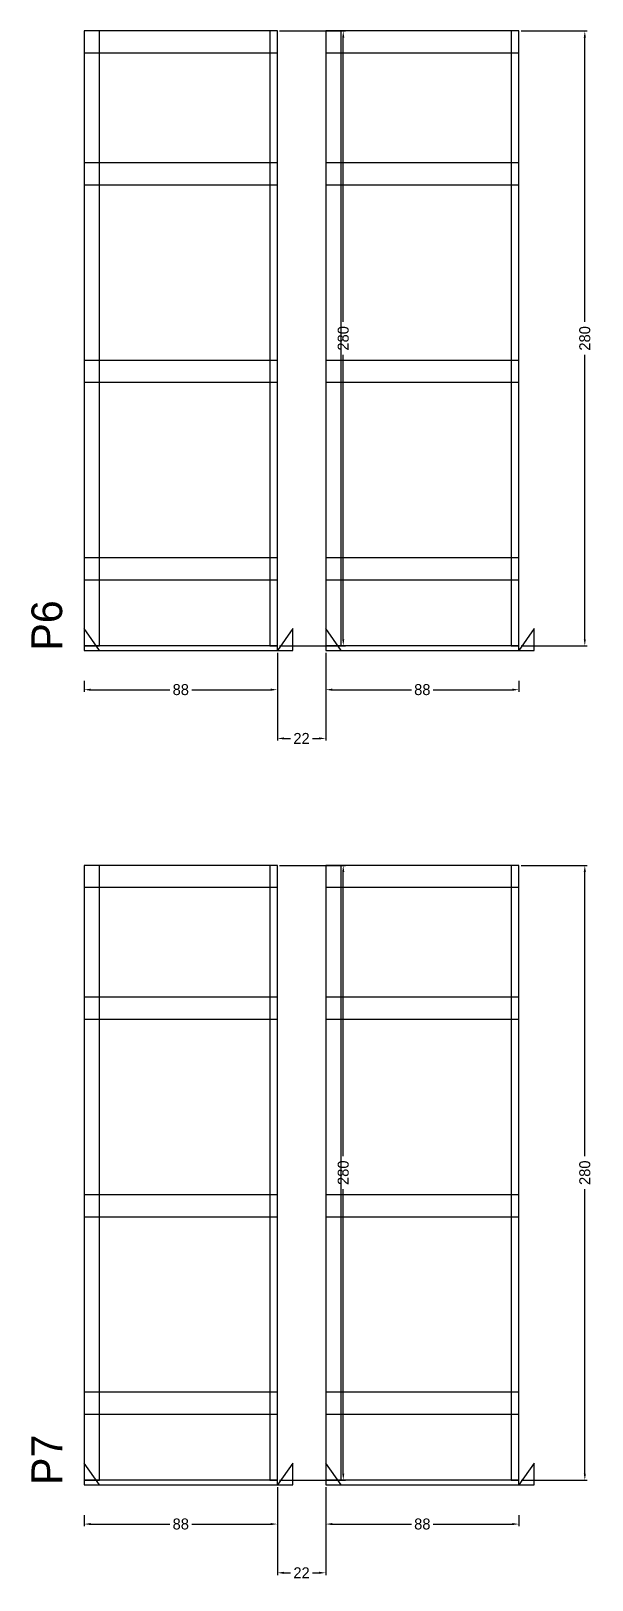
# Model space of a CAD drawing. Header units: centimetres. Extents: x -7000 to 4307, y -13306 to 295.
# Drawn here: x 3976 to 4231, y -2323 to -1618 of the extents above; entities that cross this region are included whole.
import ezdxf

# ---------------------------------------------------------------- set-up
doc = ezdxf.new("R2010")
doc.units = ezdxf.units.CM
for name, color, linetype in [('COTA', 241, 'Continuous'), ('NOMENCLATURA', 7, 'Continuous'), ('SARR_2.2x10', 60, 'Continuous'), ('SARR_2.2x7', 40, 'Continuous'), ('SARR_3.5x7', 81, 'Continuous')]:
    doc.layers.add(name, color=color, linetype=linetype)
doc.dimstyles.new('PAINEL-NOVA', dxfattribs={"dimtxt": 5, "dimasz": 3, "dimexe": 1, "dimexo": 1, "dimgap": 1, "dimtad": 1, "dimcen": 2.5, "dimazin": 3, "dimtfac": 1, "dimtmove": 0, "dimatfit": 3})

# ---------------------------------------------------------------- blocks, each defined once
blk = doc.blocks.new('_CLOSEDFILLED')
at = {"color": 0, "linetype": 'BYBLOCK'}
blk.add_solid([(-1, 0.16), (0, 0), (-1, -0.16)], dxfattribs=at)
blk = doc.blocks.new('*D191')
for p, q in [((4000, -1913.8), (4000, -1918.8)), ((4003, -1917.8), (4039, -1917.8)), ((4049, -1917.8), (4085, -1917.8)), ((4088, -1913.8), (4088, -1918.8))]:
    blk.add_line(p, q)
at = {"layer": 'Defpoints'}
for p in [(4000, -1912.8), (4000, -1917.8), (4088, -1912.8)]:
    blk.add_point(p, dxfattribs=at)
at = {"layer": 'SARR_2.2x10', "xscale": 3, "yscale": 3, "rotation": 180}
blk.add_blockref('_CLOSEDFILLED', (4000, -1917.8), dxfattribs=at)
at = {"layer": 'SARR_2.2x10', "xscale": 3, "yscale": 3}
blk.add_blockref('_CLOSEDFILLED', (4088, -1917.8), dxfattribs=at)
at = {"layer": 'SARR_2.2x10', "insert": (4044, -1917.8), "char_height": 5, "attachment_point": 5}
blk.add_mtext('88', dxfattribs=at)
blk = doc.blocks.new('*D192')
for p, q in [((4089, -1617.8), (4119, -1617.8)), ((4118, -1750.3), (4118, -1620.8)), ((4118, -1894.8), (4118, -1765.3)), ((4089, -1897.8), (4119, -1897.8))]:
    blk.add_line(p, q)
at = {"layer": 'Defpoints'}
for p in [(4088, -1617.8), (4088, -1897.8), (4118, -1897.8)]:
    blk.add_point(p, dxfattribs=at)
at = {"layer": 'SARR_2.2x10', "xscale": 3, "yscale": 3}
for p, rotation in [((4118, -1617.8), 90), ((4118, -1897.8), 270)]:
    blk.add_blockref('_CLOSEDFILLED', p, dxfattribs=dict(at, rotation=rotation))
at = {"layer": 'SARR_2.2x10', "insert": (4118, -1757.8), "char_height": 5, "attachment_point": 5, "rotation": 90}
blk.add_mtext('280', dxfattribs=at)
blk = doc.blocks.new('GRA-E')
at = {"layer": 'SARR_2.2x7'}
blk.add_lwpolyline([(0, 0), (7, 0), (0, 10)], close=True, dxfattribs=at)
blk = doc.blocks.new('GRA-D')
at = {"layer": 'SARR_2.2x7'}
blk.add_lwpolyline([(0, 0), (7, 0), (7, 10)], close=True, dxfattribs=at)
blk = doc.blocks.new('*D193')
for p, q in [((4110, -1913.8), (4110, -1918.8)), ((4113, -1917.8), (4149, -1917.8)), ((4159, -1917.8), (4195, -1917.8)), ((4198, -1913.8), (4198, -1918.8))]:
    blk.add_line(p, q)
at = {"layer": 'Defpoints'}
for p in [(4110, -1912.8), (4110, -1917.8), (4198, -1912.8)]:
    blk.add_point(p, dxfattribs=at)
at = {"layer": 'SARR_2.2x10', "xscale": 3, "yscale": 3, "rotation": 180}
blk.add_blockref('_CLOSEDFILLED', (4110, -1917.8), dxfattribs=at)
at = {"layer": 'SARR_2.2x10', "xscale": 3, "yscale": 3}
blk.add_blockref('_CLOSEDFILLED', (4198, -1917.8), dxfattribs=at)
at = {"layer": 'SARR_2.2x10', "insert": (4154, -1917.8), "char_height": 5, "attachment_point": 5}
blk.add_mtext('88', dxfattribs=at)
blk = doc.blocks.new('*D194')
for p, q in [((4199, -1617.8), (4229, -1617.8)), ((4228, -1750.3), (4228, -1620.8)), ((4228, -1894.8), (4228, -1765.3)), ((4199, -1897.8), (4229, -1897.8))]:
    blk.add_line(p, q)
at = {"layer": 'Defpoints'}
for p in [(4198, -1617.8), (4198, -1897.8), (4228, -1897.8)]:
    blk.add_point(p, dxfattribs=at)
at = {"layer": 'SARR_2.2x10', "xscale": 3, "yscale": 3}
for p, rotation in [((4228, -1617.8), 90), ((4228, -1897.8), 270)]:
    blk.add_blockref('_CLOSEDFILLED', p, dxfattribs=dict(at, rotation=rotation))
at = {"layer": 'SARR_2.2x10', "insert": (4228, -1757.8), "char_height": 5, "attachment_point": 5, "rotation": 90}
blk.add_mtext('280', dxfattribs=at)
blk = doc.blocks.new('*D195')
for p, q in [((4199, -1617.8), (4229, -1617.8)), ((4228, -1750.3), (4228, -1620.8)), ((4228, -1894.8), (4228, -1765.3)), ((4199, -1897.8), (4229, -1897.8))]:
    blk.add_line(p, q)
at = {"layer": 'Defpoints'}
for p in [(4198, -1617.8), (4198, -1897.8), (4228, -1897.8)]:
    blk.add_point(p, dxfattribs=at)
at = {"layer": 'SARR_2.2x10', "xscale": 3, "yscale": 3}
for p, rotation in [((4228, -1617.8), 90), ((4228, -1897.8), 270)]:
    blk.add_blockref('_CLOSEDFILLED', p, dxfattribs=dict(at, rotation=rotation))
at = {"layer": 'SARR_2.2x10', "insert": (4228, -1757.8), "char_height": 5, "attachment_point": 5, "rotation": 90}
blk.add_mtext('280', dxfattribs=at)
blk = doc.blocks.new('*D196')
for p, q in [((4199, -1617.8), (4229, -1617.8)), ((4228, -1750.3), (4228, -1620.8)), ((4228, -1894.8), (4228, -1765.3)), ((4199, -1897.8), (4229, -1897.8))]:
    blk.add_line(p, q)
at = {"layer": 'Defpoints'}
for p in [(4198, -1617.8), (4198, -1897.8), (4228, -1897.8)]:
    blk.add_point(p, dxfattribs=at)
at = {"layer": 'SARR_2.2x10', "xscale": 3, "yscale": 3}
for p, rotation in [((4228, -1617.8), 90), ((4228, -1897.8), 270)]:
    blk.add_blockref('_CLOSEDFILLED', p, dxfattribs=dict(at, rotation=rotation))
at = {"layer": 'SARR_2.2x10', "insert": (4228, -1757.8), "char_height": 5, "attachment_point": 5, "rotation": 90}
blk.add_mtext('280', dxfattribs=at)
blk = doc.blocks.new('*D197')
for p, q in [((4199, -1617.8), (4229, -1617.8)), ((4228, -1750.3), (4228, -1620.8)), ((4228, -1894.8), (4228, -1765.3)), ((4199, -1897.8), (4229, -1897.8))]:
    blk.add_line(p, q)
at = {"layer": 'Defpoints'}
for p in [(4198, -1617.8), (4198, -1897.8), (4228, -1897.8)]:
    blk.add_point(p, dxfattribs=at)
at = {"layer": 'SARR_2.2x10', "xscale": 3, "yscale": 3}
for p, rotation in [((4228, -1617.8), 90), ((4228, -1897.8), 270)]:
    blk.add_blockref('_CLOSEDFILLED', p, dxfattribs=dict(at, rotation=rotation))
at = {"layer": 'SARR_2.2x10', "insert": (4228, -1757.8), "char_height": 5, "attachment_point": 5, "rotation": 90}
blk.add_mtext('280', dxfattribs=at)
blk = doc.blocks.new('*D198')
for p, q in [((4199, -1617.8), (4229, -1617.8)), ((4228, -1750.3), (4228, -1620.8)), ((4228, -1894.8), (4228, -1765.3)), ((4199, -1897.8), (4229, -1897.8))]:
    blk.add_line(p, q)
at = {"layer": 'Defpoints'}
for p in [(4198, -1617.8), (4198, -1897.8), (4228, -1897.8)]:
    blk.add_point(p, dxfattribs=at)
at = {"layer": 'SARR_2.2x10', "xscale": 3, "yscale": 3}
for p, rotation in [((4228, -1617.8), 90), ((4228, -1897.8), 270)]:
    blk.add_blockref('_CLOSEDFILLED', p, dxfattribs=dict(at, rotation=rotation))
at = {"layer": 'SARR_2.2x10', "insert": (4228, -1757.8), "char_height": 5, "attachment_point": 5, "rotation": 90}
blk.add_mtext('280', dxfattribs=at)
blk = doc.blocks.new('*D199')
for p, q in [((4199, -1617.8), (4229, -1617.8)), ((4228, -1750.3), (4228, -1620.8)), ((4228, -1894.8), (4228, -1765.3)), ((4199, -1897.8), (4229, -1897.8))]:
    blk.add_line(p, q)
at = {"layer": 'Defpoints'}
for p in [(4198, -1617.8), (4198, -1897.8), (4228, -1897.8)]:
    blk.add_point(p, dxfattribs=at)
at = {"layer": 'SARR_2.2x10', "xscale": 3, "yscale": 3}
for p, rotation in [((4228, -1617.8), 90), ((4228, -1897.8), 270)]:
    blk.add_blockref('_CLOSEDFILLED', p, dxfattribs=dict(at, rotation=rotation))
at = {"layer": 'SARR_2.2x10', "insert": (4228, -1757.8), "char_height": 5, "attachment_point": 5, "rotation": 90}
blk.add_mtext('280', dxfattribs=at)
blk = doc.blocks.new('*D200')
for p, q in [((4199, -1617.8), (4229, -1617.8)), ((4228, -1750.3), (4228, -1620.8)), ((4228, -1894.8), (4228, -1765.3)), ((4199, -1897.8), (4229, -1897.8))]:
    blk.add_line(p, q)
at = {"layer": 'Defpoints'}
for p in [(4198, -1617.8), (4198, -1897.8), (4228, -1897.8)]:
    blk.add_point(p, dxfattribs=at)
at = {"layer": 'SARR_2.2x10', "xscale": 3, "yscale": 3}
for p, rotation in [((4228, -1617.8), 90), ((4228, -1897.8), 270)]:
    blk.add_blockref('_CLOSEDFILLED', p, dxfattribs=dict(at, rotation=rotation))
at = {"layer": 'SARR_2.2x10', "insert": (4228, -1757.8), "char_height": 5, "attachment_point": 5, "rotation": 90}
blk.add_mtext('280', dxfattribs=at)
blk = doc.blocks.new('*D201')
for p, q in [((4199, -1617.8), (4229, -1617.8)), ((4228, -1750.3), (4228, -1620.8)), ((4228, -1894.8), (4228, -1765.3)), ((4199, -1897.8), (4229, -1897.8))]:
    blk.add_line(p, q)
at = {"layer": 'Defpoints'}
for p in [(4198, -1617.8), (4198, -1897.8), (4228, -1897.8)]:
    blk.add_point(p, dxfattribs=at)
at = {"layer": 'SARR_2.2x10', "xscale": 3, "yscale": 3}
for p, rotation in [((4228, -1617.8), 90), ((4228, -1897.8), 270)]:
    blk.add_blockref('_CLOSEDFILLED', p, dxfattribs=dict(at, rotation=rotation))
at = {"layer": 'SARR_2.2x10', "insert": (4228, -1757.8), "char_height": 5, "attachment_point": 5, "rotation": 90}
blk.add_mtext('280', dxfattribs=at)
blk = doc.blocks.new('*D202')
for p, q in [((4199, -1617.8), (4229, -1617.8)), ((4228, -1750.3), (4228, -1620.8)), ((4228, -1894.8), (4228, -1765.3)), ((4199, -1897.8), (4229, -1897.8))]:
    blk.add_line(p, q)
at = {"layer": 'Defpoints'}
for p in [(4198, -1617.8), (4198, -1897.8), (4228, -1897.8)]:
    blk.add_point(p, dxfattribs=at)
at = {"layer": 'SARR_2.2x10', "xscale": 3, "yscale": 3}
for p, rotation in [((4228, -1617.8), 90), ((4228, -1897.8), 270)]:
    blk.add_blockref('_CLOSEDFILLED', p, dxfattribs=dict(at, rotation=rotation))
at = {"layer": 'SARR_2.2x10', "insert": (4228, -1757.8), "char_height": 5, "attachment_point": 5, "rotation": 90}
blk.add_mtext('280', dxfattribs=at)
blk = doc.blocks.new('*D203')
for p, q in [((4199, -1617.8), (4229, -1617.8)), ((4228, -1750.3), (4228, -1620.8)), ((4228, -1894.8), (4228, -1765.3)), ((4199, -1897.8), (4229, -1897.8))]:
    blk.add_line(p, q)
at = {"layer": 'Defpoints'}
for p in [(4198, -1617.8), (4198, -1897.8), (4228, -1897.8)]:
    blk.add_point(p, dxfattribs=at)
at = {"layer": 'SARR_2.2x10', "xscale": 3, "yscale": 3}
for p, rotation in [((4228, -1617.8), 90), ((4228, -1897.8), 270)]:
    blk.add_blockref('_CLOSEDFILLED', p, dxfattribs=dict(at, rotation=rotation))
at = {"layer": 'SARR_2.2x10', "insert": (4228, -1757.8), "char_height": 5, "attachment_point": 5, "rotation": 90}
blk.add_mtext('280', dxfattribs=at)
blk = doc.blocks.new('*D204')
for p, q in [((4088, -1901), (4088, -1941)), ((4110, -1901), (4110, -1941)), ((4091, -1940), (4094, -1940)), ((4104, -1940), (4107, -1940))]:
    blk.add_line(p, q)
at = {"layer": 'Defpoints'}
for p in [(4088, -1900), (4110, -1900), (4088, -1940)]:
    blk.add_point(p, dxfattribs=at)
at = {"layer": 'COTA', "xscale": 3, "yscale": 3, "rotation": 180}
blk.add_blockref('_CLOSEDFILLED', (4088, -1940), dxfattribs=at)
at = {"layer": 'COTA', "xscale": 3, "yscale": 3}
blk.add_blockref('_CLOSEDFILLED', (4110, -1940), dxfattribs=at)
at = {"layer": 'COTA', "insert": (4099, -1940), "char_height": 5, "attachment_point": 5}
blk.add_mtext('22', dxfattribs=at)
blk = doc.blocks.new('*D225')
for p, q in [((4000, -2293.8), (4000, -2298.8)), ((4003, -2297.8), (4039, -2297.8)), ((4049, -2297.8), (4085, -2297.8)), ((4088, -2293.8), (4088, -2298.8))]:
    blk.add_line(p, q)
at = {"layer": 'Defpoints'}
for p in [(4000, -2292.8), (4088, -2292.8), (4000, -2297.8)]:
    blk.add_point(p, dxfattribs=at)
at = {"layer": 'SARR_2.2x10', "xscale": 3, "yscale": 3, "rotation": 180}
blk.add_blockref('_CLOSEDFILLED', (4000, -2297.8), dxfattribs=at)
at = {"layer": 'SARR_2.2x10', "xscale": 3, "yscale": 3}
blk.add_blockref('_CLOSEDFILLED', (4088, -2297.8), dxfattribs=at)
at = {"layer": 'SARR_2.2x10', "insert": (4044, -2297.8), "char_height": 5, "attachment_point": 5}
blk.add_mtext('88', dxfattribs=at)
blk = doc.blocks.new('*D226')
for p, q in [((4089, -1997.8), (4119, -1997.8)), ((4118, -2130.3), (4118, -2000.8)), ((4118, -2274.8), (4118, -2145.3)), ((4089, -2277.8), (4119, -2277.8))]:
    blk.add_line(p, q)
at = {"layer": 'Defpoints'}
for p in [(4088, -1997.8), (4088, -2277.8), (4118, -2277.8)]:
    blk.add_point(p, dxfattribs=at)
at = {"layer": 'SARR_2.2x10', "xscale": 3, "yscale": 3}
for p, rotation in [((4118, -1997.8), 90), ((4118, -2277.8), 270)]:
    blk.add_blockref('_CLOSEDFILLED', p, dxfattribs=dict(at, rotation=rotation))
at = {"layer": 'SARR_2.2x10', "insert": (4118, -2137.8), "char_height": 5, "attachment_point": 5, "rotation": 90}
blk.add_mtext('280', dxfattribs=at)
blk = doc.blocks.new('*D227')
for p, q in [((4110, -2293.8), (4110, -2298.8)), ((4113, -2297.8), (4149, -2297.8)), ((4159, -2297.8), (4195, -2297.8)), ((4198, -2293.8), (4198, -2298.8))]:
    blk.add_line(p, q)
at = {"layer": 'Defpoints'}
for p in [(4110, -2292.8), (4198, -2292.8), (4110, -2297.8)]:
    blk.add_point(p, dxfattribs=at)
at = {"layer": 'SARR_2.2x10', "xscale": 3, "yscale": 3, "rotation": 180}
blk.add_blockref('_CLOSEDFILLED', (4110, -2297.8), dxfattribs=at)
at = {"layer": 'SARR_2.2x10', "xscale": 3, "yscale": 3}
blk.add_blockref('_CLOSEDFILLED', (4198, -2297.8), dxfattribs=at)
at = {"layer": 'SARR_2.2x10', "insert": (4154, -2297.8), "char_height": 5, "attachment_point": 5}
blk.add_mtext('88', dxfattribs=at)
blk = doc.blocks.new('*D228')
for p, q in [((4199, -1997.8), (4229, -1997.8)), ((4228, -2130.3), (4228, -2000.8)), ((4228, -2274.8), (4228, -2145.3)), ((4199, -2277.8), (4229, -2277.8))]:
    blk.add_line(p, q)
at = {"layer": 'Defpoints'}
for p in [(4198, -1997.8), (4198, -2277.8), (4228, -2277.8)]:
    blk.add_point(p, dxfattribs=at)
at = {"layer": 'SARR_2.2x10', "xscale": 3, "yscale": 3}
for p, rotation in [((4228, -1997.8), 90), ((4228, -2277.8), 270)]:
    blk.add_blockref('_CLOSEDFILLED', p, dxfattribs=dict(at, rotation=rotation))
at = {"layer": 'SARR_2.2x10', "insert": (4228, -2137.8), "char_height": 5, "attachment_point": 5, "rotation": 90}
blk.add_mtext('280', dxfattribs=at)
blk = doc.blocks.new('*D229')
for p, q in [((4199, -1997.8), (4229, -1997.8)), ((4228, -2130.3), (4228, -2000.8)), ((4228, -2274.8), (4228, -2145.3)), ((4199, -2277.8), (4229, -2277.8))]:
    blk.add_line(p, q)
at = {"layer": 'Defpoints'}
for p in [(4198, -1997.8), (4198, -2277.8), (4228, -2277.8)]:
    blk.add_point(p, dxfattribs=at)
at = {"layer": 'SARR_2.2x10', "xscale": 3, "yscale": 3}
for p, rotation in [((4228, -1997.8), 90), ((4228, -2277.8), 270)]:
    blk.add_blockref('_CLOSEDFILLED', p, dxfattribs=dict(at, rotation=rotation))
at = {"layer": 'SARR_2.2x10', "insert": (4228, -2137.8), "char_height": 5, "attachment_point": 5, "rotation": 90}
blk.add_mtext('280', dxfattribs=at)
blk = doc.blocks.new('*D230')
for p, q in [((4199, -1997.8), (4229, -1997.8)), ((4228, -2130.3), (4228, -2000.8)), ((4228, -2274.8), (4228, -2145.3)), ((4199, -2277.8), (4229, -2277.8))]:
    blk.add_line(p, q)
at = {"layer": 'Defpoints'}
for p in [(4198, -1997.8), (4198, -2277.8), (4228, -2277.8)]:
    blk.add_point(p, dxfattribs=at)
at = {"layer": 'SARR_2.2x10', "xscale": 3, "yscale": 3}
for p, rotation in [((4228, -1997.8), 90), ((4228, -2277.8), 270)]:
    blk.add_blockref('_CLOSEDFILLED', p, dxfattribs=dict(at, rotation=rotation))
at = {"layer": 'SARR_2.2x10', "insert": (4228, -2137.8), "char_height": 5, "attachment_point": 5, "rotation": 90}
blk.add_mtext('280', dxfattribs=at)
blk = doc.blocks.new('*D231')
for p, q in [((4199, -1997.8), (4229, -1997.8)), ((4228, -2130.3), (4228, -2000.8)), ((4228, -2274.8), (4228, -2145.3)), ((4199, -2277.8), (4229, -2277.8))]:
    blk.add_line(p, q)
at = {"layer": 'Defpoints'}
for p in [(4198, -1997.8), (4198, -2277.8), (4228, -2277.8)]:
    blk.add_point(p, dxfattribs=at)
at = {"layer": 'SARR_2.2x10', "xscale": 3, "yscale": 3}
for p, rotation in [((4228, -1997.8), 90), ((4228, -2277.8), 270)]:
    blk.add_blockref('_CLOSEDFILLED', p, dxfattribs=dict(at, rotation=rotation))
at = {"layer": 'SARR_2.2x10', "insert": (4228, -2137.8), "char_height": 5, "attachment_point": 5, "rotation": 90}
blk.add_mtext('280', dxfattribs=at)
blk = doc.blocks.new('*D232')
for p, q in [((4199, -1997.8), (4229, -1997.8)), ((4228, -2130.3), (4228, -2000.8)), ((4228, -2274.8), (4228, -2145.3)), ((4199, -2277.8), (4229, -2277.8))]:
    blk.add_line(p, q)
at = {"layer": 'Defpoints'}
for p in [(4198, -1997.8), (4198, -2277.8), (4228, -2277.8)]:
    blk.add_point(p, dxfattribs=at)
at = {"layer": 'SARR_2.2x10', "xscale": 3, "yscale": 3}
for p, rotation in [((4228, -1997.8), 90), ((4228, -2277.8), 270)]:
    blk.add_blockref('_CLOSEDFILLED', p, dxfattribs=dict(at, rotation=rotation))
at = {"layer": 'SARR_2.2x10', "insert": (4228, -2137.8), "char_height": 5, "attachment_point": 5, "rotation": 90}
blk.add_mtext('280', dxfattribs=at)
blk = doc.blocks.new('*D233')
for p, q in [((4199, -1997.8), (4229, -1997.8)), ((4228, -2130.3), (4228, -2000.8)), ((4228, -2274.8), (4228, -2145.3)), ((4199, -2277.8), (4229, -2277.8))]:
    blk.add_line(p, q)
at = {"layer": 'Defpoints'}
for p in [(4198, -1997.8), (4198, -2277.8), (4228, -2277.8)]:
    blk.add_point(p, dxfattribs=at)
at = {"layer": 'SARR_2.2x10', "xscale": 3, "yscale": 3}
for p, rotation in [((4228, -1997.8), 90), ((4228, -2277.8), 270)]:
    blk.add_blockref('_CLOSEDFILLED', p, dxfattribs=dict(at, rotation=rotation))
at = {"layer": 'SARR_2.2x10', "insert": (4228, -2137.8), "char_height": 5, "attachment_point": 5, "rotation": 90}
blk.add_mtext('280', dxfattribs=at)
blk = doc.blocks.new('*D234')
for p, q in [((4199, -1997.8), (4229, -1997.8)), ((4228, -2130.3), (4228, -2000.8)), ((4228, -2274.8), (4228, -2145.3)), ((4199, -2277.8), (4229, -2277.8))]:
    blk.add_line(p, q)
at = {"layer": 'Defpoints'}
for p in [(4198, -1997.8), (4198, -2277.8), (4228, -2277.8)]:
    blk.add_point(p, dxfattribs=at)
at = {"layer": 'SARR_2.2x10', "xscale": 3, "yscale": 3}
for p, rotation in [((4228, -1997.8), 90), ((4228, -2277.8), 270)]:
    blk.add_blockref('_CLOSEDFILLED', p, dxfattribs=dict(at, rotation=rotation))
at = {"layer": 'SARR_2.2x10', "insert": (4228, -2137.8), "char_height": 5, "attachment_point": 5, "rotation": 90}
blk.add_mtext('280', dxfattribs=at)
blk = doc.blocks.new('*D235')
for p, q in [((4199, -1997.8), (4229, -1997.8)), ((4228, -2130.3), (4228, -2000.8)), ((4228, -2274.8), (4228, -2145.3)), ((4199, -2277.8), (4229, -2277.8))]:
    blk.add_line(p, q)
at = {"layer": 'Defpoints'}
for p in [(4198, -1997.8), (4198, -2277.8), (4228, -2277.8)]:
    blk.add_point(p, dxfattribs=at)
at = {"layer": 'SARR_2.2x10', "xscale": 3, "yscale": 3}
for p, rotation in [((4228, -1997.8), 90), ((4228, -2277.8), 270)]:
    blk.add_blockref('_CLOSEDFILLED', p, dxfattribs=dict(at, rotation=rotation))
at = {"layer": 'SARR_2.2x10', "insert": (4228, -2137.8), "char_height": 5, "attachment_point": 5, "rotation": 90}
blk.add_mtext('280', dxfattribs=at)
blk = doc.blocks.new('*D236')
for p, q in [((4199, -1997.8), (4229, -1997.8)), ((4228, -2130.3), (4228, -2000.8)), ((4228, -2274.8), (4228, -2145.3)), ((4199, -2277.8), (4229, -2277.8))]:
    blk.add_line(p, q)
at = {"layer": 'Defpoints'}
for p in [(4198, -1997.8), (4198, -2277.8), (4228, -2277.8)]:
    blk.add_point(p, dxfattribs=at)
at = {"layer": 'SARR_2.2x10', "xscale": 3, "yscale": 3}
for p, rotation in [((4228, -1997.8), 90), ((4228, -2277.8), 270)]:
    blk.add_blockref('_CLOSEDFILLED', p, dxfattribs=dict(at, rotation=rotation))
at = {"layer": 'SARR_2.2x10', "insert": (4228, -2137.8), "char_height": 5, "attachment_point": 5, "rotation": 90}
blk.add_mtext('280', dxfattribs=at)
blk = doc.blocks.new('*D237')
for p, q in [((4199, -1997.8), (4229, -1997.8)), ((4228, -2130.3), (4228, -2000.8)), ((4228, -2274.8), (4228, -2145.3)), ((4199, -2277.8), (4229, -2277.8))]:
    blk.add_line(p, q)
at = {"layer": 'Defpoints'}
for p in [(4198, -1997.8), (4198, -2277.8), (4228, -2277.8)]:
    blk.add_point(p, dxfattribs=at)
at = {"layer": 'SARR_2.2x10', "xscale": 3, "yscale": 3}
for p, rotation in [((4228, -1997.8), 90), ((4228, -2277.8), 270)]:
    blk.add_blockref('_CLOSEDFILLED', p, dxfattribs=dict(at, rotation=rotation))
at = {"layer": 'SARR_2.2x10', "insert": (4228, -2137.8), "char_height": 5, "attachment_point": 5, "rotation": 90}
blk.add_mtext('280', dxfattribs=at)
blk = doc.blocks.new('*D238')
for p, q in [((4088, -2281), (4088, -2321)), ((4110, -2281), (4110, -2321)), ((4091, -2320), (4094, -2320)), ((4104, -2320), (4107, -2320))]:
    blk.add_line(p, q)
at = {"layer": 'Defpoints'}
for p in [(4088, -2280), (4110, -2280), (4088, -2320)]:
    blk.add_point(p, dxfattribs=at)
at = {"layer": 'COTA', "xscale": 3, "yscale": 3, "rotation": 180}
blk.add_blockref('_CLOSEDFILLED', (4088, -2320), dxfattribs=at)
at = {"layer": 'COTA', "xscale": 3, "yscale": 3}
blk.add_blockref('_CLOSEDFILLED', (4110, -2320), dxfattribs=at)
at = {"layer": 'COTA', "insert": (4099, -2320), "char_height": 5, "attachment_point": 5}
blk.add_mtext('22', dxfattribs=at)

msp = doc.modelspace()

# ---------------------------------------------------------------- linework, layer by layer
at = {"layer": 'SARR_2.2x10'}
for p, q in [((4088, -1617.8), (4000, -1617.8)), ((4000, -1617.8), (4000, -1627.8)), ((4088, -1627.8), (4088, -1617.8)), ((4198, -1617.8), (4110, -1617.8)), ((4110, -1617.8), (4110, -1627.8)), ((4198, -1627.8), (4198, -1617.8)), ((4000, -1627.8), (4088, -1627.8)), ((4110, -1627.8), (4198, -1627.8)), ((4088, -1677.8), (4000, -1677.8)), ((4000, -1677.8), (4000, -1687.8)), ((4088, -1687.8), (4088, -1677.8)), ((4198, -1677.8), (4110, -1677.8)), ((4110, -1677.8), (4110, -1687.8)), ((4198, -1687.8), (4198, -1677.8)), ((4000, -1687.8), (4088, -1687.8)), ((4110, -1687.8), (4198, -1687.8)), ((4088, -1767.8), (4000, -1767.8)), ((4000, -1767.8), (4000, -1777.8)), ((4088, -1777.8), (4088, -1767.8)), ((4198, -1767.8), (4110, -1767.8)), ((4110, -1767.8), (4110, -1777.8)), ((4198, -1777.8), (4198, -1767.8)), ((4000, -1777.8), (4088, -1777.8)), ((4110, -1777.8), (4198, -1777.8)), ((4088, -1857.8), (4000, -1857.8)), ((4000, -1857.8), (4000, -1867.8)), ((4088, -1867.8), (4088, -1857.8)), ((4198, -1857.8), (4110, -1857.8)), ((4110, -1857.8), (4110, -1867.8)), ((4198, -1867.8), (4198, -1857.8)), ((4000, -1867.8), (4088, -1867.8)), ((4110, -1867.8), (4198, -1867.8)), ((4088, -1997.8), (4000, -1997.8)), ((4000, -1997.8), (4000, -2007.8)), ((4088, -2007.8), (4088, -1997.8)), ((4198, -1997.8), (4110, -1997.8)), ((4110, -1997.8), (4110, -2007.8)), ((4198, -2007.8), (4198, -1997.8)), ((4000, -2007.8), (4088, -2007.8)), ((4110, -2007.8), (4198, -2007.8)), ((4088, -2057.8), (4000, -2057.8)), ((4000, -2057.8), (4000, -2067.8)), ((4088, -2067.8), (4088, -2057.8)), ((4198, -2057.8), (4110, -2057.8)), ((4110, -2057.8), (4110, -2067.8)), ((4198, -2067.8), (4198, -2057.8)), ((4000, -2067.8), (4088, -2067.8)), ((4110, -2067.8), (4198, -2067.8)), ((4088, -2147.8), (4000, -2147.8)), ((4000, -2147.8), (4000, -2157.8)), ((4088, -2157.8), (4088, -2147.8)), ((4198, -2147.8), (4110, -2147.8)), ((4110, -2147.8), (4110, -2157.8)), ((4198, -2157.8), (4198, -2147.8)), ((4000, -2157.8), (4088, -2157.8)), ((4110, -2157.8), (4198, -2157.8)), ((4088, -2237.8), (4000, -2237.8)), ((4000, -2237.8), (4000, -2247.8)), ((4088, -2247.8), (4088, -2237.8)), ((4198, -2237.8), (4110, -2237.8)), ((4110, -2237.8), (4110, -2247.8)), ((4198, -2247.8), (4198, -2237.8)), ((4000, -2247.8), (4088, -2247.8)), ((4110, -2247.8), (4198, -2247.8))]:
    msp.add_line(p, q, dxfattribs=at)
at = {"layer": 'SARR_2.2x7'}
for p, q in [((4007, -1617.8), (4000, -1617.8)), ((4000, -1617.8), (4000, -1897.8)), ((4007, -1897.8), (4007, -1617.8)), ((4198, -1617.8), (4194.5, -1617.8)), ((4194.5, -1617.8), (4194.5, -1897.8)), ((4198, -1897.8), (4198, -1617.8)), ((4088, -1897.8), (4000, -1897.8)), ((4000, -1897.8), (4000, -1900)), ((4000, -1897.8), (4007, -1897.8)), ((4000, -1900), (4088, -1900)), ((4088, -1900), (4088, -1897.8)), ((4198, -1897.8), (4110, -1897.8)), ((4110, -1897.8), (4110, -1900)), ((4110, -1900), (4198, -1900)), ((4194.5, -1897.8), (4198, -1897.8)), ((4198, -1900), (4198, -1897.8)), ((4007, -1997.8), (4000, -1997.8)), ((4000, -1997.8), (4000, -2277.8)), ((4007, -2277.8), (4007, -1997.8)), ((4198, -1997.8), (4194.5, -1997.8)), ((4194.5, -1997.8), (4194.5, -2277.8)), ((4198, -2277.8), (4198, -1997.8)), ((4088, -2277.8), (4000, -2277.8)), ((4000, -2277.8), (4000, -2280)), ((4000, -2277.8), (4007, -2277.8)), ((4088, -2280), (4088, -2277.8)), ((4198, -2277.8), (4110, -2277.8)), ((4110, -2277.8), (4110, -2280)), ((4194.5, -2277.8), (4198, -2277.8)), ((4198, -2280), (4198, -2277.8)), ((4000, -2280), (4088, -2280)), ((4110, -2280), (4198, -2280))]:
    msp.add_line(p, q, dxfattribs=at)
at = {"layer": 'SARR_3.5x7'}
for p, q in [((4088, -1617.8), (4084.5, -1617.8)), ((4084.5, -1617.8), (4084.5, -1897.8)), ((4088, -1897.8), (4088, -1617.8)), ((4117, -1617.8), (4110, -1617.8)), ((4110, -1617.8), (4110, -1897.8)), ((4117, -1897.8), (4117, -1617.8)), ((4084.5, -1897.8), (4088, -1897.8)), ((4110, -1897.8), (4117, -1897.8)), ((4088, -1997.8), (4084.5, -1997.8)), ((4084.5, -1997.8), (4084.5, -2277.8)), ((4088, -2277.8), (4088, -1997.8)), ((4117, -1997.8), (4110, -1997.8)), ((4110, -1997.8), (4110, -2277.8)), ((4117, -2277.8), (4117, -1997.8)), ((4084.5, -2277.8), (4088, -2277.8)), ((4110, -2277.8), (4117, -2277.8))]:
    msp.add_line(p, q, dxfattribs=at)

# ---------------------------------------------------------------- block references
at = {"layer": 'SARR_2.2x7'}
for name, p in [('GRA-E', (4000, -1900)), ('GRA-D', (4088, -1900)), ('GRA-E', (4110, -1900)), ('GRA-D', (4198, -1900)), ('GRA-E', (4000, -2280)), ('GRA-D', (4088, -2280)), ('GRA-E', (4110, -2280)), ('GRA-D', (4198, -2280))]:
    msp.add_blockref(name, p, dxfattribs=at)

# ---------------------------------------------------------------- texts
at = {"layer": 'NOMENCLATURA'}
for s, p in [('P6', (3990, -1900)), ('P7', (3990, -2280))]:
    msp.add_text(s, height=14, rotation=90, dxfattribs=at).set_placement(p)

# ---------------------------------------------------------------- dimensions: what is measured, and where the dimension line sits
at = {"layer": 'COTA'}
for base, p1, p2, picture, middle in [((4088, -1940), (4088, -1900), (4110, -1900), '*D204', (4099, -1940)), ((4088, -2320), (4088, -2280), (4110, -2280), '*D238', (4099, -2320))]:
    dim = msp.add_linear_dim(base=base, p1=p1, p2=p2, dimstyle='PAINEL-NOVA', dxfattribs=at)
    dim.commit()
    dim.dimension.update_dxf_attribs({"geometry": picture, "text_midpoint": middle})
at = {"layer": 'SARR_2.2x10'}
for base, p1, p2, picture, middle in [((4118, -1897.8), (4088, -1897.8), (4088, -1617.8), '*D192', (4118, -1757.8)), ((4228, -1897.8), (4198, -1897.8), (4198, -1617.8), '*D194', (4228, -1757.8)), ((4228, -1897.8), (4198, -1897.8), (4198, -1617.8), '*D195', (4228, -1757.8)), ((4228, -1897.8), (4198, -1897.8), (4198, -1617.8), '*D196', (4228, -1757.8)), ((4228, -1897.8), (4198, -1897.8), (4198, -1617.8), '*D197', (4228, -1757.8)), ((4228, -1897.8), (4198, -1897.8), (4198, -1617.8), '*D198', (4228, -1757.8)), ((4228, -1897.8), (4198, -1897.8), (4198, -1617.8), '*D199', (4228, -1757.8)), ((4228, -1897.8), (4198, -1897.8), (4198, -1617.8), '*D200', (4228, -1757.8)), ((4228, -1897.8), (4198, -1897.8), (4198, -1617.8), '*D201', (4228, -1757.8)), ((4228, -1897.8), (4198, -1897.8), (4198, -1617.8), '*D202', (4228, -1757.8)), ((4228, -1897.8), (4198, -1897.8), (4198, -1617.8), '*D203', (4228, -1757.8)), ((4118, -2277.8), (4088, -2277.8), (4088, -1997.8), '*D226', (4118, -2137.8)), ((4228, -2277.8), (4198, -2277.8), (4198, -1997.8), '*D228', (4228, -2137.8)), ((4228, -2277.8), (4198, -2277.8), (4198, -1997.8), '*D229', (4228, -2137.8)), ((4228, -2277.8), (4198, -2277.8), (4198, -1997.8), '*D230', (4228, -2137.8)), ((4228, -2277.8), (4198, -2277.8), (4198, -1997.8), '*D231', (4228, -2137.8)), ((4228, -2277.8), (4198, -2277.8), (4198, -1997.8), '*D232', (4228, -2137.8)), ((4228, -2277.8), (4198, -2277.8), (4198, -1997.8), '*D233', (4228, -2137.8)), ((4228, -2277.8), (4198, -2277.8), (4198, -1997.8), '*D234', (4228, -2137.8)), ((4228, -2277.8), (4198, -2277.8), (4198, -1997.8), '*D235', (4228, -2137.8)), ((4228, -2277.8), (4198, -2277.8), (4198, -1997.8), '*D236', (4228, -2137.8)), ((4228, -2277.8), (4198, -2277.8), (4198, -1997.8), '*D237', (4228, -2137.8))]:
    dim = msp.add_linear_dim(base=base, p1=p1, p2=p2, angle=90, dimstyle='PAINEL-NOVA', dxfattribs=at)
    dim.commit()
    dim.dimension.update_dxf_attribs({"geometry": picture, "text_midpoint": middle})
for base, p1, p2, picture, middle in [((4000, -1917.8), (4000, -1912.8), (4088, -1912.8), '*D191', (4044, -1917.8)), ((4110, -1917.8), (4110, -1912.8), (4198, -1912.8), '*D193', (4154, -1917.8)), ((4000, -2297.8), (4000, -2292.8), (4088, -2292.8), '*D225', (4044, -2297.8)), ((4110, -2297.8), (4110, -2292.8), (4198, -2292.8), '*D227', (4154, -2297.8))]:
    dim = msp.add_linear_dim(base=base, p1=p1, p2=p2, dimstyle='PAINEL-NOVA', dxfattribs=at)
    dim.commit()
    dim.dimension.update_dxf_attribs({"geometry": picture, "text_midpoint": middle})

doc.saveas('drawing.dxf')
